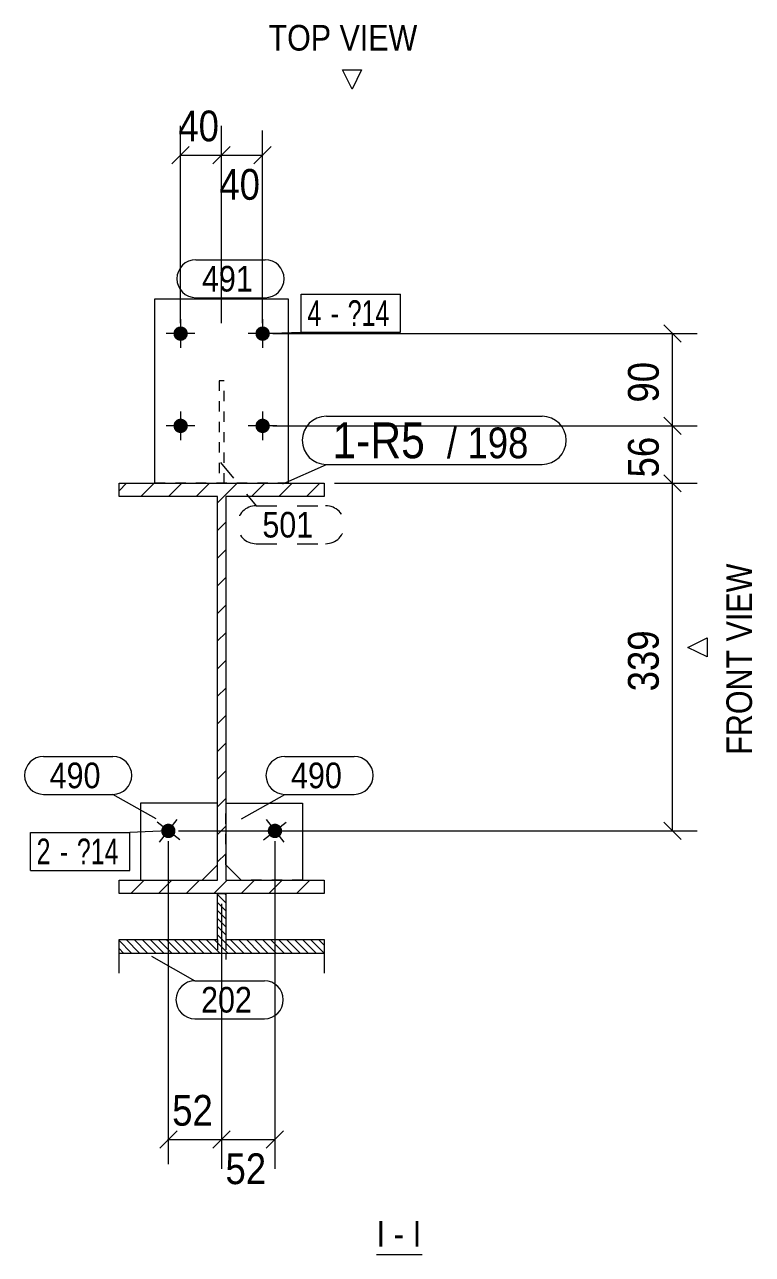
# Model space of a CAD drawing. Header units: millimetres. Extents: x 2 to 1174, y 1 to 825.
# Drawn here: x 644.2 to 715.2, y 127.1 to 247 of the extents above; entities that cross this region are included whole.
import ezdxf

# ---------------------------------------------------------------- set-up
doc = ezdxf.new("R2010")
doc.units = ezdxf.units.MM
for name, pattern in [('XKITLINE00', [0]), ('XKITLINE01', [4, 1, -1, 1, -1]), ('XKITLINE02', [4, 2, -2])]:
    doc.linetypes.add(name, pattern=pattern)
for name, color, linetype, lineweight in [('Bolt', 3, 'Continuous', 0), ('BoltMark', 7, 'Continuous', 0), ('Dimensions', 7, 'Continuous', 0), ('OtherObjectType', 7, 'Continuous', 0), ('Part', 2, 'Continuous', 0), ('PartMark', 7, 'Continuous', 0)]:
    doc.layers.add(name, color=color, linetype=linetype, lineweight=lineweight)
doc.styles.add('ARIAL', font='ARIAL.TTF')
doc.styles.add('ARIAL_NARROW', font='ARIALN.TTF')

# ---------------------------------------------------------------- blocks, each defined once
blk = doc.blocks.new('*A3')
at = {"layer": 'Part', "color": 7, "linetype": 'XKITLINE00', "lineweight": 0}
for p, q in [((653.46, 201.56), (654.19, 202.29)), ((655.59, 200.99), (656.89, 202.29)), ((658.28, 200.99), (659.58, 202.29)), ((660.98, 200.99), (662.28, 202.29)), ((663.06, 200.38), (664.97, 202.29)), ((666.37, 200.99), (667.67, 202.29)), ((669.06, 200.99), (670.36, 202.29)), ((671.75, 200.99), (673.05, 202.29)), ((663.06, 197.69), (663.86, 198.49)), ((663.06, 194.99), (663.86, 195.79)), ((663.06, 192.3), (663.86, 193.1)), ((663.06, 189.6), (663.86, 190.4)), ((663.06, 186.91), (663.86, 187.71)), ((663.06, 184.21), (663.86, 185.01)), ((663.06, 181.52), (663.86, 182.32)), ((663.06, 178.83), (663.86, 179.63)), ((663.06, 176.13), (663.86, 176.93)), ((663.06, 173.44), (663.86, 174.24)), ((663.06, 170.74), (663.86, 171.54)), ((663.06, 168.05), (663.86, 168.85)), ((663.06, 165.36), (663.86, 166.16)), ((654.61, 162.29), (655.91, 163.59)), ((657.3, 162.29), (658.6, 163.59)), ((659.99, 162.29), (661.29, 163.59)), ((662.69, 162.29), (663.99, 163.59)), ((665.38, 162.29), (666.68, 163.59)), ((668.08, 162.29), (669.38, 163.59)), ((670.77, 162.29), (672.07, 163.59))]:
    blk.add_line(p, q, dxfattribs=at)
blk = doc.blocks.new('*A4')
at = {"layer": 'Part', "color": 7, "linetype": 'XKITLINE00', "lineweight": 0}
for p, q in [((663.86, 161.38), (663.06, 162.18)), ((663.86, 162.16), (663.74, 162.29)), ((663.86, 160.6), (663.06, 161.4)), ((663.86, 159.81), (663.06, 160.61)), ((663.86, 159.03), (663.06, 159.83)), ((663.86, 158.25), (663.06, 159.05)), ((654.68, 156.48), (653.46, 157.69)), ((655.46, 156.48), (654.14, 157.8)), ((656.24, 156.48), (654.92, 157.8)), ((657.03, 156.48), (655.7, 157.8)), ((657.81, 156.48), (656.48, 157.8)), ((658.59, 156.48), (657.27, 157.8)), ((659.37, 156.48), (658.05, 157.8)), ((660.16, 156.48), (658.83, 157.8)), ((660.94, 156.48), (659.62, 157.8)), ((661.72, 156.48), (660.4, 157.8)), ((662.5, 156.48), (661.18, 157.8)), ((663.29, 156.48), (661.96, 157.8)), ((664.07, 156.48), (662.75, 157.8)), ((664.85, 156.48), (663.06, 158.26)), ((665.64, 156.48), (664.31, 157.8)), ((666.42, 156.48), (665.1, 157.8)), ((667.2, 156.48), (665.88, 157.8)), ((667.98, 156.48), (666.66, 157.8)), ((668.77, 156.48), (667.44, 157.8)), ((669.55, 156.48), (668.23, 157.8)), ((670.33, 156.48), (669.01, 157.8)), ((671.12, 156.48), (669.79, 157.8)), ((671.9, 156.48), (670.57, 157.8)), ((672.68, 156.48), (671.36, 157.8)), ((673.46, 156.48), (672.14, 157.8)), ((673.46, 157.26), (672.92, 157.8)), ((653.89, 156.48), (653.46, 156.91))]:
    blk.add_line(p, q, dxfattribs=at)
blk = doc.blocks.new('*A159')
at = {"layer": 'Bolt'}
blk.add_hatch(color=3, dxfattribs=at).paths.add_polyline_path([(657.81, 167.86), (657.78, 167.88), (657.76, 167.9), (657.74, 167.93), (657.71, 167.95), (657.69, 167.98), (657.67, 168.01), (657.66, 168.04), (657.64, 168.07), (657.62, 168.1), (657.61, 168.13), (657.6, 168.17), (657.59, 168.2), (657.58, 168.23), (657.57, 168.27), (657.57, 168.3), (657.57, 168.33), (657.56, 168.37), (657.56, 168.4), (657.57, 168.44), (657.57, 168.47), (657.57, 168.5), (657.58, 168.54), (657.59, 168.57), (657.6, 168.6), (657.61, 168.64), (657.62, 168.67), (657.64, 168.7), (657.65, 168.73), (657.67, 168.76), (657.69, 168.79), (657.71, 168.82), (657.73, 168.84), (657.76, 168.87), (657.78, 168.89), (657.81, 168.92), (657.83, 168.94), (657.86, 168.96), (657.89, 168.98), (657.92, 168.99), (657.95, 169.01), (657.98, 169.03), (658.01, 169.04), (658.04, 169.05), (658.08, 169.06), (658.11, 169.07), (658.14, 169.08), (658.18, 169.08), (658.21, 169.08), (658.25, 169.09), (658.28, 169.09), (658.31, 169.08), (658.35, 169.08), (658.38, 169.08), (658.42, 169.07), (658.45, 169.06), (658.48, 169.05), (658.52, 169.04), (658.55, 169.03), (658.58, 169.01), (658.61, 169), (658.64, 168.98), (658.67, 168.96), (658.69, 168.94), (658.72, 168.92), (658.75, 168.89), (658.77, 168.87), (658.79, 168.84), (658.82, 168.82), (658.84, 168.79), (658.86, 168.76), (658.87, 168.73), (658.89, 168.7), (658.9, 168.67), (658.92, 168.64), (658.93, 168.61), (658.94, 168.57), (658.95, 168.54), (658.95, 168.51), (658.96, 168.47), (658.96, 168.44), (658.96, 168.4), (658.96, 168.37), (658.96, 168.34), (658.96, 168.3), (658.95, 168.27), (658.95, 168.23), (658.94, 168.2), (658.93, 168.17), (658.92, 168.14), (658.9, 168.1), (658.89, 168.07), (658.87, 168.04), (658.86, 168.01), (658.84, 167.98), (658.82, 167.96), (658.8, 167.93), (658.77, 167.9), (658.75, 167.88), (658.72, 167.86), (658.7, 167.83), (658.67, 167.81), (658.64, 167.8), (658.61, 167.78), (658.58, 167.76), (658.55, 167.75), (658.52, 167.73), (658.49, 167.72), (658.45, 167.71), (658.42, 167.7), (658.39, 167.7), (658.35, 167.69), (658.32, 167.69), (658.28, 167.69), (658.25, 167.69), (658.21, 167.69), (658.18, 167.69), (658.15, 167.7), (658.11, 167.7), (658.08, 167.71), (658.05, 167.72), (658.01, 167.73), (657.98, 167.75), (657.95, 167.76), (657.92, 167.78), (657.89, 167.79), (657.86, 167.81), (657.83, 167.83)], flags=17)
at = {"layer": 'Bolt', "color": 3, "linetype": 'XKITLINE00', "lineweight": 0}
for p, q in [((659.37, 167.53), (657.16, 169.25)), ((657.41, 167.28), (659.12, 169.49))]:
    blk.add_line(p, q, dxfattribs=at)
blk = doc.blocks.new('*A160')
at = {"layer": 'Bolt'}
blk.add_hatch(color=3, dxfattribs=at).paths.add_polyline_path([(668.26, 168.96), (668.29, 168.98), (668.32, 169), (668.35, 169.01), (668.38, 169.03), (668.41, 169.04), (668.45, 169.05), (668.48, 169.06), (668.51, 169.07), (668.55, 169.08), (668.58, 169.08), (668.61, 169.08), (668.65, 169.09), (668.68, 169.09), (668.72, 169.08), (668.75, 169.08), (668.79, 169.08), (668.82, 169.07), (668.85, 169.06), (668.89, 169.05), (668.92, 169.04), (668.95, 169.03), (668.98, 169.01), (669.01, 168.99), (669.04, 168.98), (669.07, 168.96), (669.1, 168.94), (669.12, 168.92), (669.15, 168.89), (669.17, 168.87), (669.2, 168.84), (669.22, 168.82), (669.24, 168.79), (669.26, 168.76), (669.27, 168.73), (669.29, 168.7), (669.3, 168.67), (669.32, 168.64), (669.33, 168.6), (669.34, 168.57), (669.35, 168.54), (669.35, 168.5), (669.36, 168.47), (669.36, 168.44), (669.36, 168.4), (669.36, 168.37), (669.36, 168.33), (669.36, 168.3), (669.35, 168.27), (669.35, 168.23), (669.34, 168.2), (669.33, 168.17), (669.32, 168.13), (669.3, 168.1), (669.29, 168.07), (669.27, 168.04), (669.26, 168.01), (669.24, 167.98), (669.22, 167.95), (669.19, 167.93), (669.17, 167.9), (669.15, 167.88), (669.12, 167.86), (669.09, 167.83), (669.07, 167.81), (669.04, 167.79), (669.01, 167.78), (668.98, 167.76), (668.95, 167.75), (668.92, 167.73), (668.88, 167.72), (668.85, 167.71), (668.82, 167.7), (668.78, 167.7), (668.75, 167.69), (668.71, 167.69), (668.68, 167.69), (668.65, 167.69), (668.61, 167.69), (668.58, 167.69), (668.54, 167.7), (668.51, 167.7), (668.48, 167.71), (668.44, 167.72), (668.41, 167.73), (668.38, 167.75), (668.35, 167.76), (668.32, 167.78), (668.29, 167.8), (668.26, 167.81), (668.23, 167.83), (668.21, 167.86), (668.18, 167.88), (668.16, 167.9), (668.13, 167.93), (668.11, 167.96), (668.09, 167.98), (668.07, 168.01), (668.05, 168.04), (668.04, 168.07), (668.02, 168.1), (668.01, 168.14), (668, 168.17), (667.99, 168.2), (667.98, 168.23), (667.97, 168.27), (667.97, 168.3), (667.97, 168.34), (667.96, 168.37), (667.96, 168.4), (667.97, 168.44), (667.97, 168.47), (667.97, 168.51), (667.98, 168.54), (667.99, 168.57), (668, 168.61), (668.01, 168.64), (668.02, 168.67), (668.04, 168.7), (668.06, 168.73), (668.07, 168.76), (668.09, 168.79), (668.11, 168.82), (668.14, 168.84), (668.16, 168.87), (668.18, 168.89), (668.21, 168.92), (668.23, 168.94)], flags=17)
at = {"layer": 'Bolt', "color": 3, "linetype": 'XKITLINE00', "lineweight": 0}
for p, q in [((667.56, 167.53), (669.77, 169.25)), ((667.81, 169.49), (669.52, 167.28))]:
    blk.add_line(p, q, dxfattribs=at)
blk = doc.blocks.new('*A161')
at = {"layer": 'Bolt'}
for points in [[(660.16, 216.85), (660.16, 216.82), (660.16, 216.78), (660.15, 216.75), (660.14, 216.72), (660.13, 216.68), (660.12, 216.65), (660.11, 216.62), (660.1, 216.59), (660.08, 216.56), (660.06, 216.53), (660.05, 216.5), (660.03, 216.47), (660.01, 216.44), (659.98, 216.42), (659.96, 216.39), (659.93, 216.37), (659.91, 216.34), (659.88, 216.32), (659.85, 216.3), (659.82, 216.29), (659.79, 216.27), (659.76, 216.25), (659.73, 216.24), (659.7, 216.23), (659.67, 216.22), (659.63, 216.21), (659.6, 216.2), (659.57, 216.19), (659.53, 216.19), (659.5, 216.19), (659.46, 216.19), (659.43, 216.19), (659.4, 216.19), (659.36, 216.19), (659.33, 216.2), (659.29, 216.21), (659.26, 216.22), (659.23, 216.23), (659.2, 216.24), (659.17, 216.25), (659.13, 216.27), (659.1, 216.29), (659.08, 216.3), (659.05, 216.32), (659.02, 216.34), (658.99, 216.37), (658.97, 216.39), (658.95, 216.42), (658.92, 216.44), (658.9, 216.47), (658.88, 216.5), (658.86, 216.53), (658.85, 216.56), (658.83, 216.59), (658.82, 216.62), (658.81, 216.65), (658.79, 216.68), (658.79, 216.72), (658.78, 216.75), (658.77, 216.78), (658.77, 216.82), (658.77, 216.85), (658.76, 216.89), (658.77, 216.92), (658.77, 216.95), (658.77, 216.99), (658.78, 217.02), (658.79, 217.06), (658.79, 217.09), (658.81, 217.12), (658.82, 217.15), (658.83, 217.19), (658.85, 217.22), (658.86, 217.25), (658.88, 217.27), (658.9, 217.3), (658.92, 217.33), (658.95, 217.36), (658.97, 217.38), (658.99, 217.4), (659.02, 217.43), (659.05, 217.45), (659.08, 217.47), (659.1, 217.49), (659.13, 217.5), (659.17, 217.52), (659.2, 217.53), (659.23, 217.55), (659.26, 217.56), (659.29, 217.57), (659.33, 217.57), (659.36, 217.58), (659.4, 217.58), (659.43, 217.59), (659.46, 217.59), (659.5, 217.59), (659.53, 217.58), (659.57, 217.58), (659.6, 217.57), (659.63, 217.57), (659.67, 217.56), (659.7, 217.55), (659.73, 217.53), (659.76, 217.52), (659.79, 217.5), (659.82, 217.49), (659.85, 217.47), (659.88, 217.45), (659.91, 217.43), (659.93, 217.4), (659.96, 217.38), (659.98, 217.36), (660.01, 217.33), (660.03, 217.3), (660.05, 217.27), (660.06, 217.25), (660.08, 217.22), (660.1, 217.19), (660.11, 217.15), (660.12, 217.12), (660.13, 217.09), (660.14, 217.06), (660.15, 217.02), (660.16, 216.99), (660.16, 216.95), (660.16, 216.92), (660.16, 216.89)], [(668.16, 216.85), (668.16, 216.82), (668.16, 216.78), (668.15, 216.75), (668.14, 216.72), (668.13, 216.68), (668.12, 216.65), (668.11, 216.62), (668.1, 216.59), (668.08, 216.56), (668.06, 216.53), (668.05, 216.5), (668.03, 216.47), (668.01, 216.44), (667.98, 216.42), (667.96, 216.39), (667.93, 216.37), (667.91, 216.34), (667.88, 216.32), (667.85, 216.3), (667.82, 216.29), (667.79, 216.27), (667.76, 216.25), (667.73, 216.24), (667.7, 216.23), (667.67, 216.22), (667.63, 216.21), (667.6, 216.2), (667.57, 216.19), (667.53, 216.19), (667.5, 216.19), (667.46, 216.19), (667.43, 216.19), (667.4, 216.19), (667.36, 216.19), (667.33, 216.2), (667.29, 216.21), (667.26, 216.22), (667.23, 216.23), (667.2, 216.24), (667.17, 216.25), (667.13, 216.27), (667.1, 216.29), (667.08, 216.3), (667.05, 216.32), (667.02, 216.34), (666.99, 216.37), (666.97, 216.39), (666.95, 216.42), (666.92, 216.44), (666.9, 216.47), (666.88, 216.5), (666.86, 216.53), (666.85, 216.56), (666.83, 216.59), (666.82, 216.62), (666.81, 216.65), (666.79, 216.68), (666.79, 216.72), (666.78, 216.75), (666.77, 216.78), (666.77, 216.82), (666.77, 216.85), (666.76, 216.89), (666.77, 216.92), (666.77, 216.95), (666.77, 216.99), (666.78, 217.02), (666.79, 217.06), (666.79, 217.09), (666.81, 217.12), (666.82, 217.15), (666.83, 217.19), (666.85, 217.22), (666.86, 217.25), (666.88, 217.27), (666.9, 217.3), (666.92, 217.33), (666.95, 217.36), (666.97, 217.38), (666.99, 217.4), (667.02, 217.43), (667.05, 217.45), (667.08, 217.47), (667.1, 217.49), (667.13, 217.5), (667.17, 217.52), (667.2, 217.53), (667.23, 217.55), (667.26, 217.56), (667.29, 217.57), (667.33, 217.57), (667.36, 217.58), (667.4, 217.58), (667.43, 217.59), (667.46, 217.59), (667.5, 217.59), (667.53, 217.58), (667.57, 217.58), (667.6, 217.57), (667.63, 217.57), (667.67, 217.56), (667.7, 217.55), (667.73, 217.53), (667.76, 217.52), (667.79, 217.5), (667.82, 217.49), (667.85, 217.47), (667.88, 217.45), (667.91, 217.43), (667.93, 217.4), (667.96, 217.38), (667.98, 217.36), (668.01, 217.33), (668.03, 217.3), (668.05, 217.27), (668.06, 217.25), (668.08, 217.22), (668.1, 217.19), (668.11, 217.15), (668.12, 217.12), (668.13, 217.09), (668.14, 217.06), (668.15, 217.02), (668.16, 216.99), (668.16, 216.95), (668.16, 216.92), (668.16, 216.89)], [(660.16, 207.85), (660.16, 207.82), (660.16, 207.78), (660.15, 207.75), (660.14, 207.72), (660.13, 207.68), (660.12, 207.65), (660.11, 207.62), (660.1, 207.59), (660.08, 207.56), (660.06, 207.53), (660.05, 207.5), (660.03, 207.47), (660.01, 207.44), (659.98, 207.42), (659.96, 207.39), (659.93, 207.37), (659.91, 207.34), (659.88, 207.32), (659.85, 207.3), (659.82, 207.29), (659.79, 207.27), (659.76, 207.25), (659.73, 207.24), (659.7, 207.23), (659.67, 207.22), (659.63, 207.21), (659.6, 207.2), (659.57, 207.19), (659.53, 207.19), (659.5, 207.19), (659.46, 207.19), (659.43, 207.19), (659.4, 207.19), (659.36, 207.19), (659.33, 207.2), (659.29, 207.21), (659.26, 207.22), (659.23, 207.23), (659.2, 207.24), (659.17, 207.25), (659.13, 207.27), (659.1, 207.29), (659.08, 207.3), (659.05, 207.32), (659.02, 207.34), (658.99, 207.37), (658.97, 207.39), (658.95, 207.42), (658.92, 207.44), (658.9, 207.47), (658.88, 207.5), (658.86, 207.53), (658.85, 207.56), (658.83, 207.59), (658.82, 207.62), (658.81, 207.65), (658.79, 207.68), (658.79, 207.72), (658.78, 207.75), (658.77, 207.78), (658.77, 207.82), (658.77, 207.85), (658.76, 207.89), (658.77, 207.92), (658.77, 207.95), (658.77, 207.99), (658.78, 208.02), (658.79, 208.06), (658.79, 208.09), (658.81, 208.12), (658.82, 208.15), (658.83, 208.19), (658.85, 208.22), (658.86, 208.25), (658.88, 208.27), (658.9, 208.3), (658.92, 208.33), (658.95, 208.36), (658.97, 208.38), (658.99, 208.4), (659.02, 208.43), (659.05, 208.45), (659.08, 208.47), (659.1, 208.49), (659.13, 208.5), (659.17, 208.52), (659.2, 208.53), (659.23, 208.55), (659.26, 208.56), (659.29, 208.57), (659.33, 208.57), (659.36, 208.58), (659.4, 208.58), (659.43, 208.59), (659.46, 208.59), (659.5, 208.59), (659.53, 208.58), (659.57, 208.58), (659.6, 208.57), (659.63, 208.57), (659.67, 208.56), (659.7, 208.55), (659.73, 208.53), (659.76, 208.52), (659.79, 208.5), (659.82, 208.49), (659.85, 208.47), (659.88, 208.45), (659.91, 208.43), (659.93, 208.4), (659.96, 208.38), (659.98, 208.36), (660.01, 208.33), (660.03, 208.3), (660.05, 208.27), (660.06, 208.25), (660.08, 208.22), (660.1, 208.19), (660.11, 208.15), (660.12, 208.12), (660.13, 208.09), (660.14, 208.06), (660.15, 208.02), (660.16, 207.99), (660.16, 207.95), (660.16, 207.92), (660.16, 207.89)], [(668.16, 207.85), (668.16, 207.82), (668.16, 207.78), (668.15, 207.75), (668.14, 207.72), (668.13, 207.68), (668.12, 207.65), (668.11, 207.62), (668.1, 207.59), (668.08, 207.56), (668.06, 207.53), (668.05, 207.5), (668.03, 207.47), (668.01, 207.44), (667.98, 207.42), (667.96, 207.39), (667.93, 207.37), (667.91, 207.34), (667.88, 207.32), (667.85, 207.3), (667.82, 207.29), (667.79, 207.27), (667.76, 207.25), (667.73, 207.24), (667.7, 207.23), (667.67, 207.22), (667.63, 207.21), (667.6, 207.2), (667.57, 207.19), (667.53, 207.19), (667.5, 207.19), (667.46, 207.19), (667.43, 207.19), (667.4, 207.19), (667.36, 207.19), (667.33, 207.2), (667.29, 207.21), (667.26, 207.22), (667.23, 207.23), (667.2, 207.24), (667.17, 207.25), (667.13, 207.27), (667.1, 207.29), (667.08, 207.3), (667.05, 207.32), (667.02, 207.34), (666.99, 207.37), (666.97, 207.39), (666.95, 207.42), (666.92, 207.44), (666.9, 207.47), (666.88, 207.5), (666.86, 207.53), (666.85, 207.56), (666.83, 207.59), (666.82, 207.62), (666.81, 207.65), (666.79, 207.68), (666.79, 207.72), (666.78, 207.75), (666.77, 207.78), (666.77, 207.82), (666.77, 207.85), (666.76, 207.89), (666.77, 207.92), (666.77, 207.95), (666.77, 207.99), (666.78, 208.02), (666.79, 208.06), (666.79, 208.09), (666.81, 208.12), (666.82, 208.15), (666.83, 208.19), (666.85, 208.22), (666.86, 208.25), (666.88, 208.27), (666.9, 208.3), (666.92, 208.33), (666.95, 208.36), (666.97, 208.38), (666.99, 208.4), (667.02, 208.43), (667.05, 208.45), (667.08, 208.47), (667.1, 208.49), (667.13, 208.5), (667.17, 208.52), (667.2, 208.53), (667.23, 208.55), (667.26, 208.56), (667.29, 208.57), (667.33, 208.57), (667.36, 208.58), (667.4, 208.58), (667.43, 208.59), (667.46, 208.59), (667.5, 208.59), (667.53, 208.58), (667.57, 208.58), (667.6, 208.57), (667.63, 208.57), (667.67, 208.56), (667.7, 208.55), (667.73, 208.53), (667.76, 208.52), (667.79, 208.5), (667.82, 208.49), (667.85, 208.47), (667.88, 208.45), (667.91, 208.43), (667.93, 208.4), (667.96, 208.38), (667.98, 208.36), (668.01, 208.33), (668.03, 208.3), (668.05, 208.27), (668.06, 208.25), (668.08, 208.22), (668.1, 208.19), (668.11, 208.15), (668.12, 208.12), (668.13, 208.09), (668.14, 208.06), (668.15, 208.02), (668.16, 207.99), (668.16, 207.95), (668.16, 207.92), (668.16, 207.89)]]:
    blk.add_hatch(color=3, dxfattribs=at).paths.add_polyline_path(points, flags=17)
at = {"layer": 'Bolt', "color": 3, "linetype": 'XKITLINE00', "lineweight": 0}
for p, q in [((659.46, 218.29), (659.46, 215.49)), ((667.46, 218.29), (667.46, 215.49)), ((660.86, 216.89), (658.06, 216.89)), ((668.86, 216.89), (666.06, 216.89)), ((659.46, 209.29), (659.46, 206.49)), ((667.46, 209.29), (667.46, 206.49)), ((660.86, 207.89), (658.06, 207.89)), ((668.86, 207.89), (666.06, 207.89))]:
    blk.add_line(p, q, dxfattribs=at)
blk = doc.blocks.new('*A162')
at = {"layer": 'Part', "color": 2, "linetype": 'XKITLINE00', "lineweight": 0}
for p, q in [((653.46, 200.99), (653.46, 202.29)), ((653.46, 202.29), (673.46, 202.29)), ((673.46, 202.29), (673.46, 200.99)), ((663.06, 200.99), (653.46, 200.99)), ((663.06, 163.59), (663.06, 200.99)), ((673.46, 200.99), (663.86, 200.99)), ((663.86, 200.99), (663.86, 163.59)), ((653.46, 162.29), (653.46, 163.59)), ((653.46, 163.59), (663.06, 163.59)), ((663.86, 163.59), (673.46, 163.59)), ((673.46, 163.59), (673.46, 162.29)), ((673.46, 162.29), (653.46, 162.29))]:
    blk.add_line(p, q, dxfattribs=at)
blk = doc.blocks.new('*A163')
at = {"layer": 'Part', "color": 2, "linetype": 'XKITLINE00', "lineweight": 0}
for p, q in [((663.06, 171.09), (655.56, 171.09)), ((655.56, 171.09), (655.56, 163.59)), ((661.56, 163.59), (663.06, 165.09))]:
    blk.add_line(p, q, dxfattribs=at)
at = {"layer": 'Part', "color": 7, "linetype": 'XKITLINE01', "lineweight": 0}
for p, q in [((663.06, 165.09), (663.06, 171.09)), ((655.56, 163.59), (661.56, 163.59))]:
    blk.add_line(p, q, dxfattribs=at)
blk = doc.blocks.new('*A164')
at = {"layer": 'Part', "color": 2, "linetype": 'XKITLINE00', "lineweight": 0}
for p, q in [((663.86, 171.09), (671.36, 171.09)), ((671.36, 171.09), (671.36, 163.59)), ((665.36, 163.59), (663.86, 165.09))]:
    blk.add_line(p, q, dxfattribs=at)
at = {"layer": 'Part', "color": 7, "linetype": 'XKITLINE01', "lineweight": 0}
for p, q in [((663.86, 165.09), (663.86, 171.09)), ((671.36, 163.59), (665.36, 163.59))]:
    blk.add_line(p, q, dxfattribs=at)
blk = doc.blocks.new('*A165')
at = {"layer": 'Part', "color": 7, "linetype": 'XKITLINE01', "lineweight": 0}
for p, q in [((663.71, 212.29), (663.21, 212.29)), ((663.21, 212.29), (663.21, 202.29)), ((663.71, 202.29), (663.71, 212.29)), ((663.21, 202.29), (663.71, 202.29))]:
    blk.add_line(p, q, dxfattribs=at)
blk = doc.blocks.new('*A166')
at = {"layer": 'Part', "color": 2, "linetype": 'XKITLINE00', "lineweight": 0}
for p, q in [((656.96, 202.29), (656.96, 220.29)), ((656.96, 220.29), (669.96, 220.29)), ((669.96, 220.29), (669.96, 202.29))]:
    blk.add_line(p, q, dxfattribs=at)
at = {"layer": 'Part', "color": 7, "linetype": 'XKITLINE01', "lineweight": 0}
blk.add_line((669.96, 202.29), (656.96, 202.29), dxfattribs=at)
blk = doc.blocks.new('*A167')
at = {"layer": 'Part', "color": 2, "linetype": 'XKITLINE00', "lineweight": 0}
for p, q in [((663.06, 157.8), (663.06, 162.29)), ((663.06, 162.29), (663.86, 162.29)), ((663.86, 162.29), (663.86, 162.29)), ((663.86, 162.29), (663.86, 157.8)), ((653.46, 154.53), (653.46, 157.8)), ((653.46, 157.8), (663.06, 157.8)), ((663.86, 157.8), (673.46, 157.8)), ((673.46, 157.8), (673.46, 154.53)), ((653.46, 156.48), (673.46, 156.48))]:
    blk.add_line(p, q, dxfattribs=at)
at = {"layer": 'Part', "color": 7, "linetype": 'XKITLINE01', "lineweight": 0}
for p, q in [((663.06, 157.8), (663.06, 155.85)), ((663.86, 157.8), (663.86, 156.48)), ((663.86, 156.48), (663.86, 155.85))]:
    blk.add_line(p, q, dxfattribs=at)
blk = doc.blocks.new('*A370')
at = {"layer": 'Dimensions', "color": 7, "linetype": 'XKITLINE00', "lineweight": 0}
for p, q in [((706.62, 203.13), (708.31, 201.44)), ((674.46, 202.29), (709.86, 202.29)), ((707.46, 168.39), (707.46, 202.29)), ((706.62, 169.23), (708.31, 167.54)), ((659.26, 168.39), (709.86, 168.39))]:
    blk.add_line(p, q, dxfattribs=at)
at = {"layer": 'Dimensions', "color": 3}
for p in [(707.46, 202.29), (707.46, 168.39)]:
    blk.add_point(p, dxfattribs=at)
at = {"layer": 'Dimensions', "color": 3, "style": 'ARIAL', "width": 0.85}
blk.add_text('339', height=3, rotation=90.0002, dxfattribs=at).set_placement((706.11, 182))
blk = doc.blocks.new('*A371')
at = {"layer": 'Dimensions', "color": 7, "linetype": 'XKITLINE00', "lineweight": 0}
for p, q in [((706.62, 208.73), (708.31, 207.04)), ((668.46, 207.89), (709.86, 207.89)), ((707.46, 202.29), (707.46, 207.89)), ((706.62, 203.13), (708.31, 201.44)), ((674.46, 202.29), (709.86, 202.29))]:
    blk.add_line(p, q, dxfattribs=at)
at = {"layer": 'Dimensions', "color": 3}
for p in [(707.46, 207.89), (707.46, 202.29)]:
    blk.add_point(p, dxfattribs=at)
at = {"layer": 'Dimensions', "color": 3, "style": 'ARIAL', "width": 0.85}
blk.add_text('56', height=3, rotation=90.0002, dxfattribs=at).set_placement((706.11, 202.86))
blk = doc.blocks.new('*A372')
at = {"layer": 'Dimensions', "color": 7, "linetype": 'XKITLINE00', "lineweight": 0}
for p, q in [((706.62, 217.73), (708.31, 216.04)), ((668.46, 216.89), (709.86, 216.89)), ((707.46, 207.89), (707.46, 216.89)), ((706.62, 208.73), (708.31, 207.04)), ((668.46, 207.89), (709.86, 207.89))]:
    blk.add_line(p, q, dxfattribs=at)
at = {"layer": 'Dimensions', "color": 3}
for p in [(707.46, 216.89), (707.46, 207.89)]:
    blk.add_point(p, dxfattribs=at)
at = {"layer": 'Dimensions', "color": 3, "style": 'ARIAL', "width": 0.85}
blk.add_text('90', height=3, rotation=90.0002, dxfattribs=at).set_placement((706.11, 210.16))
blk = doc.blocks.new('*A373')
at = {"layer": 'Dimensions', "color": 7, "linetype": 'XKITLINE00', "lineweight": 0}
for p, q in [((658.26, 167.39), (658.26, 135.89)), ((663.46, 161.29), (663.46, 135.89)), ((659.11, 139.13), (657.42, 137.44)), ((664.31, 139.13), (662.62, 137.44)), ((658.26, 138.29), (663.46, 138.29))]:
    blk.add_line(p, q, dxfattribs=at)
at = {"layer": 'Dimensions', "color": 3}
for p in [(658.26, 138.29), (663.46, 138.29)]:
    blk.add_point(p, dxfattribs=at)
at = {"layer": 'Dimensions', "color": 3, "style": 'ARIAL', "width": 0.85}
blk.add_text('52', height=3, dxfattribs=at).set_placement((658.64, 139.64))
blk = doc.blocks.new('*A374')
at = {"layer": 'Dimensions', "color": 7, "linetype": 'XKITLINE00', "lineweight": 0}
for p, q in [((668.66, 167.39), (668.66, 135.44)), ((663.46, 161.29), (663.46, 135.44)), ((664.31, 139.13), (662.62, 137.44)), ((669.51, 139.13), (667.82, 137.44)), ((663.46, 138.29), (668.66, 138.29))]:
    blk.add_line(p, q, dxfattribs=at)
at = {"layer": 'Dimensions', "color": 3}
for p in [(663.46, 138.29), (668.66, 138.29)]:
    blk.add_point(p, dxfattribs=at)
at = {"layer": 'Dimensions', "color": 3, "style": 'ARIAL', "width": 0.85}
blk.add_text('52', height=3, dxfattribs=at).set_placement((663.84, 133.94))
blk = doc.blocks.new('*A375')
at = {"layer": 'Dimensions', "color": 7, "linetype": 'XKITLINE00', "lineweight": 0}
for p, q in [((659.46, 217.89), (659.46, 237.14)), ((663.46, 217.89), (663.46, 237.14)), ((660.31, 235.13), (658.62, 233.44)), ((664.31, 235.13), (662.62, 233.44)), ((659.46, 234.29), (663.46, 234.29))]:
    blk.add_line(p, q, dxfattribs=at)
at = {"layer": 'Dimensions', "color": 3}
for p in [(659.46, 234.29), (663.46, 234.29)]:
    blk.add_point(p, dxfattribs=at)
at = {"layer": 'Dimensions', "color": 3, "style": 'ARIAL', "width": 0.85}
blk.add_text('40', height=3, dxfattribs=at).set_placement((659.24, 235.64))
blk = doc.blocks.new('*A376')
at = {"layer": 'Dimensions', "color": 7, "linetype": 'XKITLINE00', "lineweight": 0}
for p, q in [((663.46, 217.89), (663.46, 236.69)), ((667.46, 217.89), (667.46, 236.69)), ((664.31, 235.13), (662.62, 233.44)), ((668.31, 235.13), (666.62, 233.44)), ((663.46, 234.29), (667.46, 234.29))]:
    blk.add_line(p, q, dxfattribs=at)
at = {"layer": 'Dimensions', "color": 3}
for p in [(663.46, 234.29), (667.46, 234.29)]:
    blk.add_point(p, dxfattribs=at)
at = {"layer": 'Dimensions', "color": 3, "style": 'ARIAL', "width": 0.85}
blk.add_text('40', height=3, dxfattribs=at).set_placement((663.24, 229.94))
blk = doc.blocks.new('*A377')
at = {"layer": 'BoltMark', "color": 7, "linetype": 'XKITLINE00', "lineweight": 0}
for p, q in [((671.23, 220.74), (680.92, 220.74)), ((671.23, 217.04), (671.23, 220.74)), ((680.92, 217.04), (680.92, 220.74)), ((667.46, 216.89), (671.23, 217.04)), ((671.23, 217.04), (680.92, 217.04))]:
    blk.add_line(p, q, dxfattribs=at)
at = {"layer": 'BoltMark', "color": 3, "style": 'ARIAL_NARROW', "width": 0.85}
for s, p in [('4', (671.83, 217.64)), ('?14', (675.76, 217.64)), ('-', (674.1, 217.64))]:
    blk.add_text(s, height=2.5, dxfattribs=at).set_placement(p)
blk = doc.blocks.new('*A378')
at = {"layer": 'BoltMark', "color": 7, "linetype": 'XKITLINE00', "lineweight": 0}
for p, q in [((644.81, 168.24), (654.5, 168.24)), ((644.81, 164.54), (644.81, 168.24)), ((658.26, 168.39), (654.5, 168.24)), ((654.5, 164.54), (654.5, 168.24)), ((644.81, 164.54), (654.5, 164.54))]:
    blk.add_line(p, q, dxfattribs=at)
at = {"layer": 'BoltMark', "color": 3, "style": 'ARIAL_NARROW', "width": 0.85}
for s, p in [('2', (645.41, 165.14)), ('?14', (649.34, 165.14)), ('-', (647.68, 165.14))]:
    blk.add_text(s, height=2.5, dxfattribs=at).set_placement(p)
blk = doc.blocks.new('*A379')
at = {"layer": 'PartMark', "color": 7, "linetype": 'XKITLINE00', "lineweight": 0}
for p, q in [((656.62, 156.16), (660.86, 153.77)), ((660.86, 153.77), (667.63, 153.77)), ((660.86, 150.07), (667.63, 150.07))]:
    blk.add_line(p, q, dxfattribs=at)
for centre, start, end in [((660.86, 151.92), 90, 270), ((667.63, 151.92), 270, 90)]:
    blk.add_arc(centre, 1.85, start, end, dxfattribs=at)
at = {"layer": 'PartMark', "color": 3, "style": 'ARIAL', "width": 0.85}
blk.add_text('202', height=2.5, dxfattribs=at).set_placement((661.46, 150.67))
blk = doc.blocks.new('*A380')
at = {"layer": 'PartMark', "color": 7, "linetype": 'XKITLINE00', "lineweight": 0}
for p, q in [((660.95, 224.09), (667.71, 224.09)), ((660.95, 220.39), (667.71, 220.39))]:
    blk.add_line(p, q, dxfattribs=at)
for centre, start, end in [((660.95, 222.24), 90, 270), ((667.71, 222.24), 270, 90)]:
    blk.add_arc(centre, 1.85, start, end, dxfattribs=at)
at = {"layer": 'PartMark', "color": 3, "style": 'ARIAL', "width": 0.85}
blk.add_text('491', height=2.5, dxfattribs=at).set_placement((661.55, 220.99))
blk = doc.blocks.new('*A381')
at = {"layer": 'PartMark', "color": 7, "linetype": 'XKITLINE02', "lineweight": 0}
for p, q in [((663.34, 204.32), (666.84, 200.1)), ((666.84, 200.1), (673.61, 200.1)), ((666.84, 196.4), (673.61, 196.4))]:
    blk.add_line(p, q, dxfattribs=at)
for centre, start, end in [((666.84, 198.25), 90, 270), ((673.61, 198.25), 270, 90)]:
    blk.add_arc(centre, 1.85, start, end, dxfattribs=at)
at = {"layer": 'PartMark', "color": 3, "style": 'ARIAL', "width": 0.85}
blk.add_text('501', height=2.5, dxfattribs=at).set_placement((667.44, 197))
blk = doc.blocks.new('*A382')
at = {"layer": 'PartMark', "color": 7, "linetype": 'XKITLINE00', "lineweight": 0}
for p, q in [((669.64, 175.65), (676.4, 175.65)), ((665.39, 169.56), (669.64, 171.95)), ((669.64, 171.95), (676.4, 171.95))]:
    blk.add_line(p, q, dxfattribs=at)
for centre, start, end in [((669.64, 173.8), 90, 270), ((676.4, 173.8), 270, 90)]:
    blk.add_arc(centre, 1.85, start, end, dxfattribs=at)
at = {"layer": 'PartMark', "color": 3, "style": 'ARIAL', "width": 0.85}
blk.add_text('490', height=2.5, dxfattribs=at).set_placement((670.24, 172.55))
blk = doc.blocks.new('*A383')
at = {"layer": 'PartMark', "color": 7, "linetype": 'XKITLINE00', "lineweight": 0}
for p, q in [((646.09, 175.65), (652.85, 175.65)), ((646.09, 171.95), (652.85, 171.95)), ((657.09, 169.56), (652.85, 171.95))]:
    blk.add_line(p, q, dxfattribs=at)
for centre, start, end in [((646.09, 173.8), 90, 270), ((652.85, 173.8), 270, 90)]:
    blk.add_arc(centre, 1.85, start, end, dxfattribs=at)
at = {"layer": 'PartMark', "color": 3, "style": 'ARIAL', "width": 0.85}
blk.add_text('490', height=2.5, dxfattribs=at).set_placement((646.69, 172.55))
blk = doc.blocks.new('*A384')
at = {"layer": 'PartMark', "color": 7, "linetype": 'XKITLINE00', "lineweight": 0}
for p, q in [((673.68, 208.83), (694.73, 208.83)), ((669.43, 202.24), (673.68, 204.13)), ((673.68, 204.13), (694.73, 204.13))]:
    blk.add_line(p, q, dxfattribs=at)
for centre, start, end in [((673.68, 206.48), 90, 270), ((694.73, 206.48), 270, 90)]:
    blk.add_arc(centre, 2.35, start, end, dxfattribs=at)
at = {"layer": 'PartMark', "color": 1, "style": 'ARIAL', "width": 0.85}
blk.add_text('1-R5', height=3.5, dxfattribs=at).set_placement((674.28, 204.73))
at = {"layer": 'PartMark', "color": 3, "style": 'ARIAL', "width": 0.85}
for s, p in [('/', (685.44, 204.73)), ('198', (687.45, 204.73))]:
    blk.add_text(s, height=3, dxfattribs=at).set_placement(p)
blk = doc.blocks.new('*A385')
at = {"layer": 'OtherObjectType', "color": 7, "linetype": 'XKITLINE00', "lineweight": 0}
for p, q in [((676.19, 240.74), (675.25, 242.61)), ((675.25, 242.61), (677.12, 242.61)), ((677.12, 242.61), (676.19, 240.74)), ((676.19, 240.74), (676.19, 240.74)), ((708.96, 186.29), (710.84, 187.22)), ((710.84, 187.22), (710.84, 185.35)), ((710.84, 185.35), (708.96, 186.29)), ((708.96, 186.29), (708.96, 186.29)), ((678.58, 127.09), (683.04, 127.09))]:
    blk.add_line(p, q, dxfattribs=at)
at = {"layer": 'OtherObjectType', "color": 7, "style": 'ARIAL', "width": 0.85}
for s, p in [('TOP VIEW', (668.04, 244.49)), ('I', (678.58, 127.84)), ('I', (682.12, 127.84)), ('-', (680.26, 127.84))]:
    blk.add_text(s, height=2.5, dxfattribs=at).set_placement(p)
blk.add_text('FRONT VIEW', height=2.5, rotation=90, dxfattribs=at).set_placement((715.21, 175.82))

msp = doc.modelspace()

# ---------------------------------------------------------------- block references
at = {"lineweight": 0}
for name in ['*A375', '*A376', '*A380', '*A377', '*A166', '*A161', '*A372', '*A165', '*A371', '*A384', '*A381', '*A370', '*A3', '*A162', '*A383', '*A382', '*A163', '*A164', '*A159', '*A160', '*A378', '*A373', '*A374', '*A4', '*A167', '*A379']:
    msp.add_blockref(name, (0, 0), dxfattribs=at)
at = {"layer": 'OtherObjectType', "lineweight": 0}
msp.add_blockref('*A385', (0, 0), dxfattribs=at)

doc.saveas('drawing.dxf')
